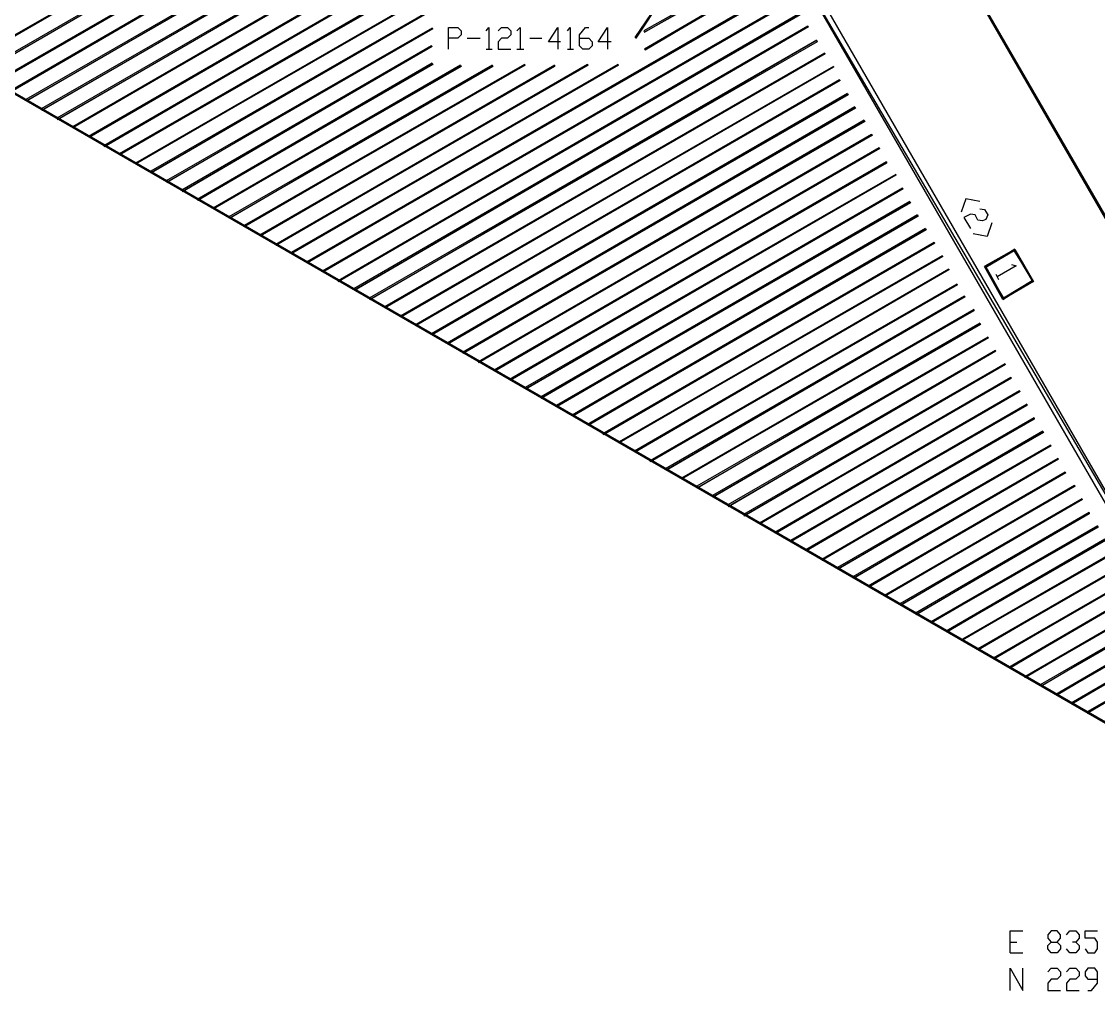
# Model space of a CAD drawing. Header units: millimetres. Extents: x 43 to 784, y -702 to -31.
# Drawn here: x 436.5 to 628.9, y -700.7 to -527.6 of the extents above; entities that cross this region are included whole.
import ezdxf

# ---------------------------------------------------------------- set-up
doc = ezdxf.new("R2010")
doc.units = ezdxf.units.MM
doc.layers.add('PDF_LINES', color=4, linetype='Continuous')

msp = doc.modelspace()

# ---------------------------------------------------------------- linework, layer by layer
at = {"layer": 'PDF_LINES'}
for p, q in [((454.6, -258.28), (686.68, -660.28)), ((454.6, -258.28), (686.68, -660.28)), ((686.44, -660.4), (454.6, -258.28)), ((686.68, -660.28), (454.72, -258.28)), ((664.84, -672.76), (200.2, -404.92)), ((200.2, -404.92), (664.72, -672.88)), ((664.84, -672.76), (200.2, -404.92)), ((200.68, -404.92), (664.84, -672.76)), ((542.32, -468.16), (426.16, -535.24)), ((426.28, -535.36), (542.32, -468.16)), ((426.28, -535.36), (542.32, -468.16)), ((542.44, -468.28), (426.28, -535.36)), ((543.76, -470.32), (428.92, -536.68)), ((429.04, -536.92), (543.76, -470.32)), ((429.04, -536.92), (543.76, -470.32)), ((543.88, -470.56), (429.04, -536.92)), ((431.8, -538.6), (545.32, -472.96)), ((545.32, -472.96), (431.8, -538.36)), ((431.8, -538.6), (545.32, -472.96)), ((545.32, -473.08), (431.8, -538.6)), ((546.4, -475.24), (434.56, -539.92)), ((434.68, -540.04), (546.4, -475.24)), ((434.68, -540.04), (546.4, -475.24)), ((546.52, -475.36), (434.68, -540.04)), ((547.84, -477.76), (437.32, -541.48)), ((437.44, -541.72), (547.84, -477.76)), ((437.44, -541.72), (547.84, -477.76)), ((547.96, -478), (437.44, -541.72)), ((549.16, -480.28), (440.08, -543.16)), ((440.2, -543.4), (549.16, -480.28)), ((440.2, -543.4), (549.16, -480.28)), ((549.28, -480.4), (440.2, -543.4)), ((550.84, -482.44), (442.84, -544.84)), ((442.96, -545.08), (550.84, -482.44)), ((442.96, -545.08), (550.84, -482.44)), ((550.96, -482.56), (442.96, -545.08)), ((445.72, -546.52), (551.92, -484.84)), ((551.92, -484.84), (445.72, -546.4)), ((445.72, -546.52), (551.92, -484.84)), ((552.04, -485.08), (445.72, -546.52)), ((553.48, -487.48), (448.48, -548.08)), ((448.6, -548.2), (553.48, -487.48)), ((448.6, -548.2), (553.48, -487.48)), ((553.6, -487.6), (448.6, -548.2)), ((546.16, -530.44), (564.04, -503.68)), ((564.04, -503.68), (546.28, -530.56)), ((564.04, -503.68), (546.28, -530.56)), ((546.28, -530.56), (564.16, -503.8)), ((566.08, -502.72), (659.2, -661.72)), ((566.08, -502.72), (659.2, -661.72)), ((658.24, -662.32), (566.08, -502.72)), ((659.2, -661.72), (567.04, -502.12)), ((511.6, -514.84), (451.24, -549.76)), ((451.36, -549.88), (511.6, -514.84)), ((451.36, -549.88), (511.6, -514.84)), ((511.72, -514.96), (451.36, -549.88)), ((570.4, -516.4), (547.72, -529.24)), ((547.84, -529.48), (570.4, -516.4)), ((547.84, -529.48), (570.4, -516.4)), ((570.52, -516.64), (547.84, -529.48)), ((511.48, -518.08), (454, -551.2)), ((454.12, -551.32), (511.48, -518.08)), ((454.12, -551.32), (511.48, -518.08)), ((511.6, -518.32), (454.12, -551.32)), ((571.48, -518.68), (547.84, -532.48)), ((547.96, -532.6), (571.48, -518.68)), ((547.96, -532.6), (571.48, -518.68)), ((571.6, -518.8), (547.96, -532.6)), ((573.16, -521.08), (487.48, -570.52)), ((487.6, -570.64), (573.16, -521.08)), ((487.6, -570.64), (573.16, -521.08)), ((456.88, -553), (511.6, -521.32)), ((511.6, -521.32), (456.88, -552.88)), ((456.88, -553), (511.6, -521.32)), ((511.72, -521.44), (456.88, -553)), ((573.28, -521.32), (487.6, -570.64)), ((511.48, -524.44), (459.64, -554.32)), ((459.76, -554.56), (511.48, -524.44)), ((459.76, -554.56), (511.48, -524.44)), ((511.6, -524.56), (459.76, -554.56)), ((574.48, -523.48), (490.24, -572.2)), ((490.36, -572.32), (574.48, -523.48)), ((490.36, -572.32), (574.48, -523.48)), ((574.6, -523.72), (490.36, -572.32)), ((493.12, -574), (575.92, -525.88)), ((575.92, -525.88), (493.12, -573.88)), ((493.12, -574), (575.92, -525.88)), ((576.04, -526.12), (493.12, -574)), ((509.92, -528.76), (462.4, -556)), ((462.52, -556.24), (509.92, -528.76)), ((462.52, -556.24), (509.92, -528.76)), ((510.04, -528.88), (462.52, -556.24)), ((577, -528.4), (495.88, -575.32)), ((496, -575.56), (577, -528.4)), ((496, -575.56), (577, -528.4)), ((577.12, -528.52), (496, -575.56)), ((509.92, -528.76), (510.04, -528.88)), ((512.8, -532.48), (512.8, -528.64)), ((512.8, -528.64), (514.48, -528.64)), ((514.48, -528.64), (515.08, -529.24)), ((519.52, -529.24), (520, -528.64)), ((520, -528.64), (520, -532.48)), ((521.68, -529.24), (522.28, -528.64)), ((522.28, -528.64), (523.36, -528.64)), ((523.36, -528.64), (523.96, -529.24)), ((525.04, -529.24), (525.64, -528.64)), ((525.64, -528.64), (525.64, -532.48)), ((530.68, -531.16), (532.36, -528.64)), ((532.36, -528.64), (532.36, -532.48)), ((534.04, -529.24), (534.52, -528.64)), ((534.52, -528.64), (534.52, -532.48)), ((536.2, -529.96), (537.28, -528.64)), ((537.28, -528.64), (537.88, -528.64)), ((539.56, -531.16), (541.24, -528.64)), ((541.24, -528.64), (541.24, -532.48)), ((577, -528.4), (577.12, -528.52)), ((578.56, -530.92), (498.64, -577)), ((498.76, -577.24), (578.56, -530.92)), ((498.76, -577.24), (578.56, -530.92)), ((514.48, -530.56), (512.8, -530.56)), ((515.08, -529.96), (514.48, -530.56)), ((515.08, -529.24), (515.08, -529.96)), ((516.16, -530.56), (518.44, -530.56)), ((522.28, -530.56), (521.68, -531.16)), ((523.36, -530.56), (522.28, -530.56)), ((523.96, -529.96), (523.36, -530.56)), ((523.96, -529.24), (523.96, -529.96)), ((527.32, -530.56), (529.48, -530.56)), ((536.2, -531.88), (536.2, -529.96)), ((536.2, -530.56), (537.88, -530.56)), ((537.88, -530.56), (538.48, -531.16)), ((546.28, -530.56), (546.16, -530.44)), ((547.72, -529.24), (547.84, -529.48)), ((578.56, -530.92), (578.68, -531.16)), ((509.8, -531.88), (465.16, -557.68)), ((465.28, -557.92), (509.8, -531.88)), ((465.28, -557.92), (509.8, -531.88)), ((509.92, -532), (465.28, -557.92)), ((578.68, -531.16), (498.76, -577.24)), ((509.8, -531.88), (509.92, -532)), ((519.52, -532.48), (520.6, -532.48)), ((521.68, -531.16), (521.68, -532.48)), ((521.68, -532.48), (523.96, -532.48)), ((525.04, -532.48), (526.24, -532.48)), ((532.84, -531.16), (530.68, -531.16)), ((534.04, -532.48), (535.12, -532.48)), ((536.8, -532.48), (536.2, -531.88)), ((537.88, -532.48), (536.8, -532.48)), ((538.48, -531.88), (537.88, -532.48)), ((538.48, -531.16), (538.48, -531.88)), ((541.84, -531.16), (539.56, -531.16)), ((547.84, -532.48), (547.96, -532.6)), ((580, -533.2), (501.4, -578.56)), ((501.52, -578.68), (580, -533.2)), ((501.52, -578.68), (580, -533.2)), ((580.12, -533.32), (501.52, -578.68)), ((580, -533.2), (580.12, -533.32)), ((509.92, -535), (467.92, -559.36)), ((468.04, -559.48), (509.92, -535)), ((468.04, -559.48), (509.92, -535)), ((510.04, -535.24), (468.04, -559.48)), ((470.8, -561.04), (514.96, -535.36)), ((514.96, -535.36), (470.8, -560.92)), ((470.8, -561.04), (514.96, -535.36)), ((515.08, -535.6), (470.8, -561.04)), ((520.6, -535.36), (473.56, -562.48)), ((473.68, -562.72), (520.6, -535.36)), ((473.68, -562.72), (520.6, -535.36)), ((520.72, -535.6), (473.68, -562.72)), ((526.36, -535.24), (476.32, -564.04)), ((476.44, -564.16), (526.36, -535.24)), ((476.44, -564.16), (526.36, -535.24)), ((526.48, -535.36), (476.44, -564.16)), ((531.76, -535.36), (479.08, -565.72)), ((479.2, -565.84), (531.76, -535.36)), ((479.2, -565.84), (531.76, -535.36)), ((531.76, -535.6), (479.2, -565.84)), ((481.96, -567.52), (537.64, -535.24)), ((537.64, -535.24), (481.96, -567.4)), ((481.96, -567.52), (537.64, -535.24)), ((537.76, -535.36), (481.96, -567.52)), ((543.04, -535.24), (484.72, -568.84)), ((484.84, -568.96), (543.04, -535.24)), ((484.84, -568.96), (543.04, -535.24)), ((543.16, -535.36), (484.84, -568.96)), ((581.56, -535.6), (504.16, -580.24)), ((504.28, -580.36), (581.56, -535.6)), ((504.28, -580.36), (581.56, -535.6)), ((581.56, -535.72), (504.28, -580.36)), ((509.92, -535), (510.04, -535.24)), ((514.96, -535.36), (515.08, -535.6)), ((520.6, -535.36), (520.72, -535.6)), ((526.36, -535.24), (526.48, -535.36)), ((531.76, -535.36), (531.76, -535.6)), ((537.64, -535.24), (537.76, -535.36)), ((543.04, -535.24), (543.16, -535.36)), ((581.56, -535.6), (581.56, -535.72)), ((507.04, -581.8), (582.64, -538)), ((582.64, -538), (507.04, -581.68)), ((507.04, -581.8), (582.64, -538)), ((582.76, -538.12), (507.04, -581.8)), ((582.64, -538), (582.76, -538.12)), ((584.08, -540.4), (509.8, -583.36)), ((509.92, -583.48), (584.08, -540.4)), ((509.92, -583.48), (584.08, -540.4)), ((584.08, -540.4), (584.2, -540.64)), ((437.32, -541.48), (437.44, -541.72)), ((584.2, -540.64), (509.92, -583.48)), ((440.08, -543.16), (440.2, -543.4)), ((585.4, -542.8), (512.56, -585.04)), ((512.68, -585.16), (585.4, -542.8)), ((512.68, -585.16), (585.4, -542.8)), ((585.52, -543.04), (512.68, -585.16)), ((585.4, -542.8), (585.52, -543.04)), ((442.84, -544.84), (442.96, -545.08)), ((587.08, -545.2), (515.32, -586.72)), ((515.44, -586.84), (587.08, -545.2)), ((515.44, -586.84), (587.08, -545.2)), ((587.2, -545.44), (515.44, -586.84)), ((587.08, -545.2), (587.2, -545.44)), ((445.72, -546.4), (445.72, -546.52)), ((448.48, -548.08), (448.6, -548.2)), ((518.2, -588.52), (588.4, -547.72)), ((588.4, -547.72), (518.2, -588.4)), ((518.2, -588.52), (588.4, -547.72)), ((588.52, -547.84), (518.2, -588.52)), ((588.4, -547.72), (588.52, -547.84)), ((451.24, -549.76), (451.36, -549.88)), ((589.72, -550.12), (520.96, -589.84)), ((521.08, -589.96), (589.72, -550.12)), ((521.08, -589.96), (589.72, -550.12)), ((589.72, -550.12), (589.84, -550.24)), ((454, -551.2), (454.12, -551.32)), ((589.84, -550.24), (521.08, -589.96)), ((456.88, -552.88), (456.88, -553)), ((591.04, -552.64), (523.72, -591.52)), ((523.84, -591.64), (591.04, -552.64)), ((523.84, -591.64), (591.04, -552.64)), ((591.04, -552.88), (523.84, -591.64)), ((591.04, -552.64), (591.04, -552.88)), ((459.64, -554.32), (459.76, -554.56)), ((592.72, -554.92), (526.48, -592.96)), ((526.6, -593.2), (592.72, -554.92)), ((526.6, -593.2), (592.72, -554.92)), ((592.72, -555.04), (526.6, -593.2)), ((592.72, -554.92), (592.72, -555.04)), ((462.4, -556), (462.52, -556.24)), ((465.16, -557.68), (465.28, -557.92)), ((529.36, -594.88), (593.92, -557.32)), ((593.92, -557.32), (529.36, -594.64)), ((529.36, -594.88), (593.92, -557.32)), ((594.04, -557.44), (529.36, -594.88)), ((593.92, -557.32), (594.04, -557.44)), ((467.92, -559.36), (468.04, -559.48)), ((595.24, -559.72), (532.12, -596.2)), ((532.24, -596.32), (595.24, -559.72)), ((532.24, -596.32), (595.24, -559.72)), ((595.24, -559.72), (595.36, -559.96)), ((605.2, -559.24), (604.36, -561.64)), ((607.72, -559.72), (605.2, -559.24)), ((470.8, -560.92), (470.8, -561.04)), ((595.36, -559.96), (532.24, -596.32)), ((607.72, -561.04), (608.56, -561.16)), ((608.56, -561.16), (609.16, -562.12)), ((473.56, -562.48), (473.68, -562.72)), ((596.56, -562.12), (534.88, -597.88)), ((535, -598), (596.56, -562.12)), ((535, -598), (596.56, -562.12)), ((596.68, -562.36), (535, -598)), ((596.56, -562.12), (596.68, -562.36)), ((606.04, -562), (604.84, -562.6)), ((604.84, -562.6), (606.04, -564.52)), ((606.88, -562.12), (606.04, -562)), ((607.36, -563.08), (606.88, -562.12)), ((608.2, -563.2), (607.36, -563.08)), ((608.8, -562.96), (608.2, -563.2)), ((609.16, -562.12), (608.8, -562.96)), ((609.88, -563.56), (609.04, -565.96)), ((476.32, -564.04), (476.44, -564.16)), ((598, -564.52), (537.64, -599.56)), ((537.76, -599.68), (598, -564.52)), ((537.76, -599.68), (598, -564.52)), ((598.12, -564.76), (537.76, -599.68)), ((598, -564.52), (598.12, -564.76)), ((609.04, -565.96), (606.52, -565.48)), ((479.08, -565.72), (479.2, -565.84)), ((481.96, -567.4), (481.96, -567.52)), ((599.56, -567.04), (540.4, -601.24)), ((540.52, -601.36), (599.56, -567.04)), ((540.52, -601.36), (599.56, -567.04)), ((599.68, -567.16), (540.52, -601.36)), ((599.56, -567.04), (599.68, -567.16)), ((484.72, -568.84), (484.84, -568.96)), ((608.68, -571.24), (613.96, -568.24)), ((613.96, -568.24), (608.8, -571.48)), ((613.96, -568.24), (608.8, -571.48)), ((608.8, -571.48), (613.84, -568.48)), ((613.84, -568.48), (613.96, -568.24)), ((613.84, -568.48), (613.96, -568.24)), ((617.32, -574), (613.84, -568.48)), ((613.84, -568.48), (617.08, -573.88)), ((617.32, -574), (613.84, -568.48)), ((613.96, -568.24), (617.32, -574)), ((487.48, -570.52), (487.6, -570.64)), ((543.28, -602.8), (601, -569.44)), ((601, -569.44), (543.28, -602.68)), ((543.28, -602.8), (601, -569.44)), ((601.12, -569.56), (543.28, -602.8)), ((601, -569.44), (601.12, -569.56)), ((608.8, -571.48), (608.68, -571.24)), ((614.2, -571.24), (610.84, -573.16)), ((613.36, -571), (614.2, -571.24)), ((490.24, -572.2), (490.36, -572.32)), ((602.2, -571.84), (546.04, -604.36)), ((546.16, -604.48), (602.2, -571.84)), ((546.16, -604.48), (602.2, -571.84)), ((602.2, -571.96), (546.16, -604.48)), ((602.2, -571.84), (602.2, -571.96)), ((608.8, -571.36), (608.56, -571.36)), ((608.56, -571.36), (611.92, -577)), ((608.56, -571.36), (611.92, -577)), ((611.8, -577.24), (608.56, -571.36)), ((611.92, -577), (608.8, -571.36)), ((610.6, -572.68), (611.08, -573.64)), ((493.12, -573.88), (493.12, -574)), ((603.64, -574.48), (548.8, -606.04)), ((548.92, -606.16), (603.64, -574.48)), ((548.92, -606.16), (603.64, -574.48)), ((603.76, -574.6), (548.92, -606.16)), ((603.64, -574.48), (603.76, -574.6)), ((611.8, -577.24), (617.08, -573.88)), ((611.8, -577.24), (617.08, -573.88)), ((617.32, -574), (611.8, -577.24)), ((617.08, -573.88), (611.92, -577)), ((617.08, -573.88), (617.32, -574)), ((617.08, -573.88), (617.32, -574)), ((495.88, -575.32), (496, -575.56)), ((498.64, -577), (498.76, -577.24)), ((604.96, -576.64), (551.56, -607.48)), ((551.68, -607.72), (604.96, -576.64)), ((551.68, -607.72), (604.96, -576.64)), ((605.08, -576.76), (551.68, -607.72)), ((604.96, -576.64), (605.08, -576.76)), ((611.92, -577), (611.8, -577.24)), ((611.92, -577), (611.8, -577.24)), ((501.4, -578.56), (501.52, -578.68)), ((504.16, -580.24), (504.28, -580.36)), ((554.44, -609.28), (606.64, -579.04)), ((606.64, -579.04), (554.44, -609.16)), ((554.44, -609.28), (606.64, -579.04)), ((606.64, -579.28), (554.44, -609.28)), ((606.64, -579.04), (606.64, -579.28)), ((507.04, -581.68), (507.04, -581.8)), ((607.72, -581.44), (557.2, -610.6)), ((557.32, -610.84), (607.72, -581.44)), ((557.32, -610.84), (607.72, -581.44)), ((607.84, -581.68), (557.32, -610.84)), ((607.72, -581.44), (607.84, -581.68)), ((509.8, -583.36), (509.92, -583.48)), ((609.16, -583.96), (559.96, -612.28)), ((560.08, -612.52), (609.16, -583.96)), ((560.08, -612.52), (609.16, -583.96)), ((609.28, -584.08), (560.08, -612.52)), ((609.16, -583.96), (609.28, -584.08)), ((512.56, -585.04), (512.68, -585.16)), ((610.48, -586.36), (562.72, -613.96)), ((562.84, -614.2), (610.48, -586.36)), ((562.84, -614.2), (610.48, -586.36)), ((610.6, -586.48), (562.84, -614.2)), ((610.48, -586.36), (610.6, -586.48)), ((515.32, -586.72), (515.44, -586.84)), ((518.2, -588.4), (518.2, -588.52)), ((520.96, -589.84), (521.08, -589.96)), ((612.16, -588.76), (565.48, -615.64)), ((565.6, -615.88), (612.16, -588.76)), ((565.6, -615.88), (612.16, -588.76)), ((612.28, -588.88), (565.6, -615.88)), ((612.16, -588.76), (612.28, -588.88)), ((523.72, -591.52), (523.84, -591.64)), ((568.36, -617.32), (613.24, -591.16)), ((613.24, -591.16), (568.36, -617.2)), ((568.36, -617.32), (613.24, -591.16)), ((613.36, -591.28), (568.36, -617.32)), ((613.24, -591.16), (613.36, -591.28)), ((526.48, -592.96), (526.6, -593.2)), ((614.8, -593.56), (571.12, -618.88)), ((571.24, -619), (614.8, -593.56)), ((571.24, -619), (614.8, -593.56)), ((614.92, -593.68), (571.24, -619)), ((614.8, -593.56), (614.92, -593.68)), ((529.36, -594.64), (529.36, -594.88)), ((532.12, -596.2), (532.24, -596.32)), ((616.12, -595.96), (573.88, -620.32)), ((574, -620.44), (616.12, -595.96)), ((574, -620.44), (616.12, -595.96)), ((616.12, -596.2), (574, -620.44)), ((616.12, -595.96), (616.12, -596.2)), ((534.88, -597.88), (535, -598)), ((537.64, -599.56), (537.76, -599.68)), ((617.44, -598.36), (576.64, -622)), ((576.76, -622.12), (617.44, -598.36)), ((576.76, -622.12), (617.44, -598.36)), ((617.44, -598.6), (576.76, -622.12)), ((617.44, -598.36), (617.44, -598.6)), ((540.4, -601.24), (540.52, -601.36)), ((579.52, -623.8), (619, -600.76)), ((619, -600.76), (579.52, -623.68)), ((579.52, -623.8), (619, -600.76)), ((619.12, -601), (579.52, -623.8)), ((619, -600.76), (619.12, -601)), ((543.28, -602.68), (543.28, -602.8)), ((620.32, -603.28), (582.28, -625.12)), ((582.4, -625.36), (620.32, -603.28)), ((582.4, -625.36), (620.32, -603.28)), ((620.44, -603.4), (582.4, -625.36)), ((620.32, -603.28), (620.44, -603.4)), ((546.04, -604.36), (546.16, -604.48)), ((621.64, -605.68), (585.04, -626.8)), ((585.16, -627.04), (621.64, -605.68)), ((585.16, -627.04), (621.64, -605.68)), ((621.76, -605.8), (585.16, -627.04)), ((621.64, -605.68), (621.76, -605.8)), ((548.8, -606.04), (548.92, -606.16)), ((551.56, -607.48), (551.68, -607.72)), ((554.44, -609.16), (554.44, -609.28)), ((622.96, -608.08), (587.8, -628.48)), ((587.92, -628.6), (622.96, -608.08)), ((587.92, -628.6), (622.96, -608.08)), ((623.08, -608.2), (587.92, -628.6)), ((622.96, -608.08), (623.08, -608.2)), ((557.2, -610.6), (557.32, -610.84)), ((590.68, -630.28), (624.64, -610.48)), ((624.64, -610.48), (590.68, -630.16)), ((590.68, -630.28), (624.64, -610.48)), ((624.76, -610.6), (590.68, -630.28)), ((624.64, -610.48), (624.76, -610.6)), ((559.96, -612.28), (560.08, -612.52)), ((625.96, -612.88), (593.44, -631.6)), ((593.56, -631.84), (625.96, -612.88)), ((593.56, -631.84), (625.96, -612.88)), ((626.08, -613), (593.56, -631.84)), ((625.96, -612.88), (626.08, -613)), ((562.72, -613.96), (562.84, -614.2)), ((627.28, -615.28), (596.2, -633.28)), ((596.32, -633.52), (627.28, -615.28)), ((596.32, -633.52), (627.28, -615.28)), ((627.28, -615.52), (596.32, -633.52)), ((627.28, -615.28), (627.28, -615.52)), ((565.48, -615.64), (565.6, -615.88)), ((568.36, -617.2), (568.36, -617.32)), ((571.12, -618.88), (571.24, -619)), ((628.72, -617.68), (598.96, -634.84)), ((599.08, -634.96), (628.72, -617.68)), ((599.08, -634.96), (628.72, -617.68)), ((628.84, -617.92), (599.08, -634.96)), ((628.72, -617.68), (628.84, -617.92)), ((573.88, -620.32), (574, -620.44)), ((630.04, -620.08), (601.72, -636.52)), ((601.84, -636.64), (630.04, -620.08)), ((601.84, -636.64), (630.04, -620.08)), ((630.16, -620.32), (601.84, -636.64)), ((576.64, -622), (576.76, -622.12)), ((604.6, -638.08), (631.72, -622.36)), ((631.72, -622.36), (604.6, -637.96)), ((604.6, -638.08), (631.72, -622.36)), ((631.84, -622.48), (604.6, -638.08)), ((579.52, -623.68), (579.52, -623.8)), ((582.28, -625.12), (582.4, -625.36)), ((632.8, -625), (607.36, -639.64)), ((607.48, -639.76), (632.8, -625)), ((607.48, -639.76), (632.8, -625)), ((632.92, -625.12), (607.48, -639.76)), ((585.04, -626.8), (585.16, -627.04)), ((587.8, -628.48), (587.92, -628.6)), ((634.24, -627.4), (610.12, -641.32)), ((610.24, -641.44), (634.24, -627.4)), ((610.24, -641.44), (634.24, -627.4)), ((634.36, -627.52), (610.24, -641.44)), ((590.68, -630.16), (590.68, -630.28)), ((635.56, -629.8), (612.88, -643)), ((613, -643.12), (635.56, -629.8)), ((613, -643.12), (635.56, -629.8)), ((635.68, -629.92), (613, -643.12)), ((593.44, -631.6), (593.56, -631.84)), ((615.76, -644.8), (637.24, -632.2)), ((637.24, -632.2), (615.76, -644.68)), ((615.76, -644.8), (637.24, -632.2)), ((637.36, -632.32), (615.76, -644.8)), ((596.2, -633.28), (596.32, -633.52)), ((638.44, -634.6), (618.52, -646.12)), ((618.64, -646.36), (638.44, -634.6)), ((618.64, -646.36), (638.44, -634.6)), ((598.96, -634.84), (599.08, -634.96)), ((601.72, -636.52), (601.84, -636.64)), ((638.44, -634.84), (618.64, -646.36)), ((604.6, -637.96), (604.6, -638.08)), ((639.88, -637), (621.28, -647.8)), ((621.4, -647.92), (639.88, -637)), ((621.4, -647.92), (639.88, -637)), ((640, -637.24), (621.4, -647.92)), ((607.36, -639.64), (607.48, -639.76)), ((641.2, -639.4), (624.04, -649.36)), ((624.16, -649.48), (641.2, -639.4)), ((624.16, -649.48), (641.2, -639.4)), ((641.32, -639.64), (624.16, -649.48)), ((610.12, -641.32), (610.24, -641.44)), ((626.92, -651.16), (642.52, -641.92)), ((642.52, -641.92), (626.92, -650.92)), ((626.92, -651.16), (642.52, -641.92)), ((642.52, -642.04), (626.92, -651.16)), ((612.88, -643), (613, -643.12)), ((615.76, -644.68), (615.76, -644.8)), ((618.52, -646.12), (618.64, -646.36)), ((621.28, -647.8), (621.4, -647.92)), ((624.04, -649.36), (624.16, -649.48)), ((626.92, -650.92), (626.92, -651.16)), ((613.12, -694), (613.12, -690.04)), ((613.12, -690.04), (615.4, -690.04)), ((620.44, -690.04), (619.84, -690.76)), ((621.52, -690.04), (620.44, -690.04)), ((622.12, -690.76), (621.52, -690.04)), ((623.2, -690.76), (623.8, -690.04)), ((623.8, -690.04), (624.88, -690.04)), ((624.88, -690.04), (625.48, -690.76)), ((626.56, -691.36), (626.56, -690.04)), ((626.56, -690.04), (628.72, -690.04)), ((613.12, -692.08), (614.32, -692.08)), ((619.84, -690.76), (619.84, -691.36)), ((619.84, -691.36), (620.44, -692.08)), ((619.84, -692.68), (620.44, -692.08)), ((620.44, -692.08), (621.52, -692.08)), ((621.52, -692.08), (622.12, -691.36)), ((621.52, -692.08), (622.12, -692.68)), ((622.12, -691.36), (622.12, -690.76)), ((624.88, -692.08), (624.28, -692.08)), ((625.48, -691.36), (624.88, -692.08)), ((624.88, -692.08), (625.48, -692.68)), ((625.48, -690.76), (625.48, -691.36)), ((628.24, -691.36), (626.56, -691.36)), ((628.72, -692.08), (628.24, -691.36)), ((628.72, -693.28), (628.72, -692.08)), ((613.12, -694), (615.4, -694)), ((619.84, -693.28), (619.84, -692.68)), ((620.44, -694), (619.84, -693.28)), ((621.52, -694), (620.44, -694)), ((622.12, -693.28), (621.52, -694)), ((622.12, -692.68), (622.12, -693.28)), ((623.8, -694), (623.2, -693.28)), ((624.88, -694), (623.8, -694)), ((625.48, -693.28), (624.88, -694)), ((625.48, -692.68), (625.48, -693.28)), ((626.56, -693.28), (627.04, -694)), ((627.04, -694), (628.24, -694)), ((628.24, -694), (628.72, -693.28)), ((613.12, -700.72), (613.12, -696.76)), ((613.12, -696.76), (615.4, -700.72)), ((615.4, -700.72), (615.4, -696.76)), ((619.84, -697.36), (620.44, -696.76)), ((620.44, -696.76), (621.52, -696.76)), ((621.52, -696.76), (622.12, -697.36)), ((622.12, -698.08), (621.52, -698.68)), ((622.12, -697.36), (622.12, -698.08)), ((623.2, -697.36), (623.8, -696.76)), ((623.8, -696.76), (624.88, -696.76)), ((624.88, -696.76), (625.48, -697.36)), ((625.48, -698.08), (624.88, -698.68)), ((625.48, -697.36), (625.48, -698.08)), ((627.04, -696.76), (626.56, -697.36)), ((626.56, -697.36), (626.56, -698.08)), ((626.56, -698.08), (627.04, -698.68)), ((628.24, -696.76), (627.04, -696.76)), ((628.72, -697.36), (628.24, -696.76)), ((628.72, -699.4), (628.72, -697.36)), ((620.44, -698.68), (619.84, -699.4)), ((619.84, -699.4), (619.84, -700.72)), ((621.52, -698.68), (620.44, -698.68)), ((623.8, -698.68), (623.2, -699.4)), ((623.2, -699.4), (623.2, -700.72)), ((624.88, -698.68), (623.8, -698.68)), ((627.04, -698.68), (628.72, -698.68)), ((627.64, -700.72), (628.72, -699.4)), ((619.84, -700.72), (622.12, -700.72)), ((623.2, -700.72), (625.48, -700.72)), ((627.04, -700.72), (627.64, -700.72))]:
    msp.add_line(p, q, dxfattribs=at)

doc.saveas('drawing.dxf')
